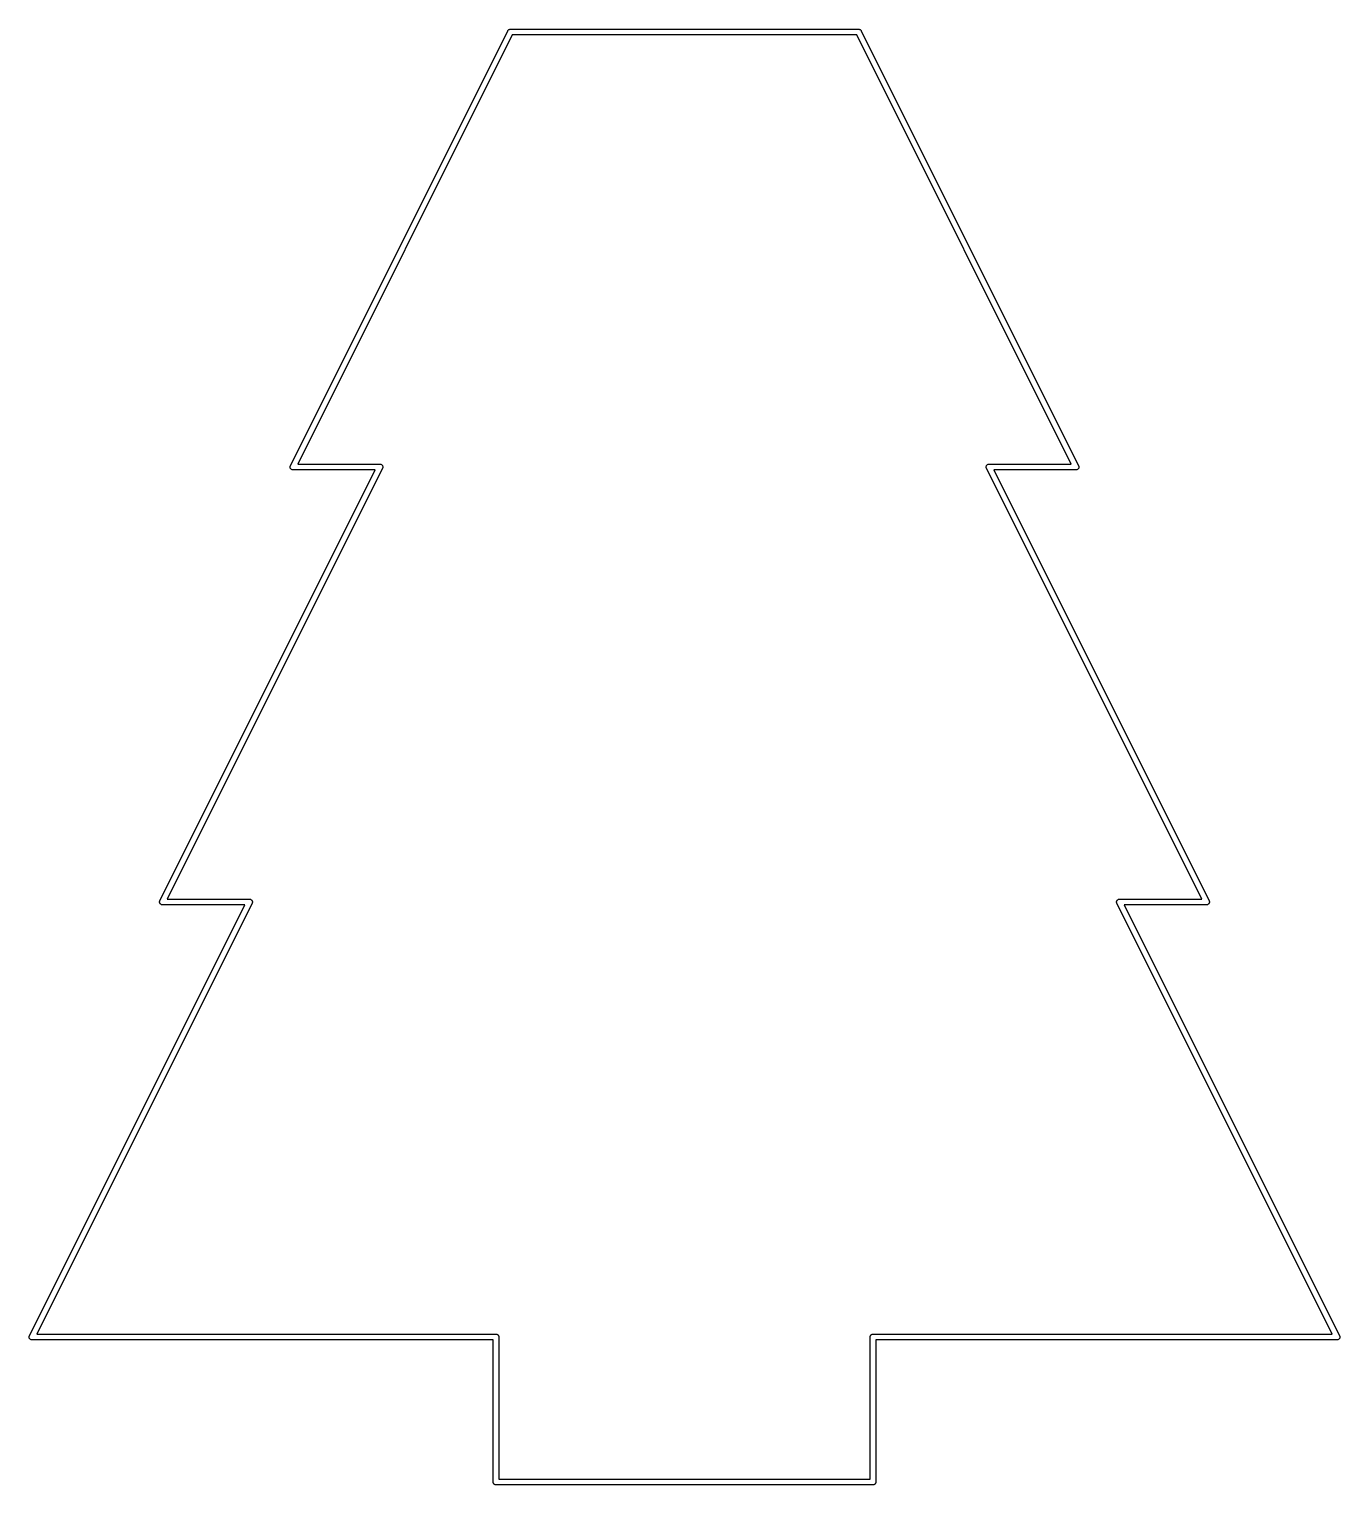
# Model space of a CAD drawing. Extents: x 107.4 to 152.6, y -135.1 to -84.9.
import ezdxf

# ---------------------------------------------------------------- set-up
doc = ezdxf.new("R2010")
doc.units = 0
doc.header["$MEASUREMENT"] = 0
doc.layers.add('BLACK', color=7, linetype='CONTINUOUS')

msp = doc.modelspace()

# ---------------------------------------------------------------- linework, layer by layer
at = {"layer": 'Black'}
for p, q in [((116.411, -99.9553), (123.911, -84.9553)), ((124.062, -85.1), (116.662, -99.9)), ((123.911, -84.9553), (123.912, -84.9528)), ((123.912, -84.9528), (123.913, -84.95)), ((123.913, -84.95), (123.923, -84.939)), ((123.923, -84.939), (123.931, -84.9274)), ((123.931, -84.9274), (123.934, -84.9257)), ((123.934, -84.9257), (123.936, -84.9234)), ((123.936, -84.9234), (123.948, -84.9162)), ((123.948, -84.9162), (123.96, -84.9082)), ((123.96, -84.9082), (123.963, -84.9075)), ((123.963, -84.9075), (123.966, -84.906)), ((123.966, -84.906), (123.98, -84.9035)), ((123.98, -84.9035), (123.994, -84.9002)), ((123.994, -84.9002), (123.997, -84.9005)), ((123.997, -84.9005), (124, -84.9)), ((124, -84.9), (136, -84.9)), ((135.938, -85.1), (124.062, -85.1)), ((143.338, -99.9), (135.938, -85.1)), ((136, -84.9), (136.003, -84.9005)), ((136.003, -84.9005), (136.006, -84.9002)), ((136.006, -84.9002), (136.02, -84.9035)), ((136.02, -84.9035), (136.034, -84.906)), ((136.034, -84.906), (136.037, -84.9075)), ((136.037, -84.9075), (136.04, -84.9082)), ((136.04, -84.9082), (136.052, -84.9162)), ((136.052, -84.9162), (136.064, -84.9234)), ((136.064, -84.9234), (136.066, -84.9257)), ((136.066, -84.9257), (136.069, -84.9274)), ((136.069, -84.9274), (136.077, -84.939)), ((136.077, -84.939), (136.087, -84.95)), ((136.087, -84.95), (136.088, -84.9528)), ((136.088, -84.9528), (136.089, -84.9553)), ((136.089, -84.9553), (143.589, -99.9553)), ((111.911, -114.955), (119.338, -100.1)), ((119.589, -100.045), (112.162, -114.9)), ((116.401, -99.9886), (116.402, -99.9857)), ((116.402, -100.003), (116.401, -99.9886)), ((116.402, -99.9826), (116.406, -99.9691)), ((116.402, -99.9857), (116.402, -99.9826)), ((116.402, -100.017), (116.402, -100.003)), ((116.403, -100.02), (116.402, -100.017)), ((116.403, -100.023), (116.403, -100.02)), ((116.408, -100.036), (116.403, -100.023)), ((116.406, -99.9691), (116.411, -99.9553)), ((116.413, -100.05), (116.408, -100.036)), ((116.415, -100.052), (116.413, -100.05)), ((116.417, -100.055), (116.415, -100.052)), ((116.426, -100.066), (116.417, -100.055)), ((116.436, -100.077), (116.426, -100.066)), ((116.438, -100.078), (116.436, -100.077)), ((116.44, -100.08), (116.438, -100.078)), ((116.453, -100.087), (116.44, -100.08)), ((116.466, -100.094), (116.453, -100.087)), ((116.469, -100.094), (116.466, -100.094)), ((116.471, -100.096), (116.469, -100.094)), ((116.486, -100.097), (116.471, -100.096)), ((116.5, -100.1), (116.486, -100.097)), ((119.338, -100.1), (116.5, -100.1)), ((116.662, -99.9), (119.5, -99.9)), ((119.5, -99.9), (119.514, -99.9025)), ((119.514, -99.9025), (119.529, -99.9042)), ((119.529, -99.9042), (119.531, -99.9055)), ((119.531, -99.9055), (119.534, -99.906)), ((119.534, -99.906), (119.547, -99.9132)), ((119.547, -99.9132), (119.56, -99.9197)), ((119.56, -99.9197), (119.562, -99.9219)), ((119.562, -99.9219), (119.564, -99.9234)), ((119.564, -99.9234), (119.574, -99.9344)), ((119.574, -99.9344), (119.583, -99.9449)), ((119.583, -99.9449), (119.585, -99.9477)), ((119.585, -99.9477), (119.587, -99.95)), ((119.587, -99.95), (119.592, -99.9635)), ((119.594, -100.031), (119.589, -100.045)), ((119.592, -99.9635), (119.597, -99.9768)), ((119.598, -100.017), (119.594, -100.031)), ((119.597, -99.9768), (119.597, -99.9798)), ((119.597, -99.9798), (119.598, -99.9826)), ((119.598, -99.9826), (119.598, -99.9971)), ((119.598, -99.9971), (119.599, -100.011)), ((119.599, -100.011), (119.598, -100.014)), ((119.598, -100.014), (119.598, -100.017)), ((140.401, -100.011), (140.402, -99.9971)), ((140.402, -100.014), (140.401, -100.011)), ((140.402, -99.9826), (140.403, -99.9798)), ((140.402, -99.9971), (140.402, -99.9826)), ((140.402, -100.017), (140.402, -100.014)), ((140.406, -100.031), (140.402, -100.017)), ((140.403, -99.9768), (140.408, -99.9635)), ((140.403, -99.9798), (140.403, -99.9768)), ((140.411, -100.045), (140.406, -100.031)), ((140.408, -99.9635), (140.413, -99.95)), ((147.838, -114.9), (140.411, -100.045)), ((140.413, -99.95), (140.415, -99.9477)), ((140.415, -99.9477), (140.417, -99.9449)), ((140.417, -99.9449), (140.426, -99.9344)), ((140.426, -99.9344), (140.436, -99.9234)), ((140.436, -99.9234), (140.438, -99.9219)), ((140.438, -99.9219), (140.44, -99.9197)), ((140.44, -99.9197), (140.453, -99.9132)), ((140.453, -99.9132), (140.466, -99.906)), ((140.466, -99.906), (140.469, -99.9055)), ((140.469, -99.9055), (140.471, -99.9042)), ((140.471, -99.9042), (140.486, -99.9025)), ((140.486, -99.9025), (140.5, -99.9)), ((140.5, -99.9), (143.338, -99.9)), ((143.5, -100.1), (140.662, -100.1)), ((140.662, -100.1), (148.089, -114.955)), ((143.514, -100.097), (143.5, -100.1)), ((143.529, -100.096), (143.514, -100.097)), ((143.531, -100.094), (143.529, -100.096)), ((143.534, -100.094), (143.531, -100.094)), ((143.547, -100.087), (143.534, -100.094)), ((143.56, -100.08), (143.547, -100.087)), ((143.562, -100.078), (143.56, -100.08)), ((143.564, -100.077), (143.562, -100.078)), ((143.574, -100.066), (143.564, -100.077)), ((143.583, -100.055), (143.574, -100.066)), ((143.585, -100.052), (143.583, -100.055)), ((143.587, -100.05), (143.585, -100.052)), ((143.592, -100.036), (143.587, -100.05)), ((143.589, -99.9553), (143.594, -99.9691)), ((143.597, -100.023), (143.592, -100.036)), ((143.594, -99.9691), (143.598, -99.9826)), ((143.598, -100.017), (143.597, -100.02)), ((143.597, -100.02), (143.597, -100.023)), ((143.598, -99.9826), (143.598, -99.9857)), ((143.598, -99.9857), (143.599, -99.9886)), ((143.599, -99.9886), (143.598, -100.003)), ((143.598, -100.003), (143.598, -100.017)), ((111.906, -114.969), (111.911, -114.955)), ((112.162, -114.9), (115, -114.9)), ((115, -114.9), (115.014, -114.903)), ((115.014, -114.903), (115.029, -114.904)), ((115.029, -114.904), (115.031, -114.906)), ((115.031, -114.906), (115.034, -114.906)), ((115.034, -114.906), (115.047, -114.913)), ((115.047, -114.913), (115.06, -114.92)), ((115.06, -114.92), (115.062, -114.922)), ((115.062, -114.922), (115.064, -114.923)), ((115.064, -114.923), (115.074, -114.934)), ((115.074, -114.934), (115.083, -114.945)), ((115.083, -114.945), (115.085, -114.948)), ((115.085, -114.948), (115.087, -114.95)), ((115.087, -114.95), (115.092, -114.964)), ((144.908, -114.964), (144.913, -114.95)), ((144.913, -114.95), (144.915, -114.948)), ((144.915, -114.948), (144.917, -114.945)), ((144.917, -114.945), (144.926, -114.934)), ((144.926, -114.934), (144.936, -114.923)), ((144.936, -114.923), (144.938, -114.922)), ((144.938, -114.922), (144.94, -114.92)), ((144.94, -114.92), (144.953, -114.913)), ((144.953, -114.913), (144.966, -114.906)), ((144.966, -114.906), (144.969, -114.906)), ((144.969, -114.906), (144.971, -114.904)), ((144.971, -114.904), (144.986, -114.903)), ((144.986, -114.903), (145, -114.9)), ((145, -114.9), (147.838, -114.9)), ((148.089, -114.955), (148.094, -114.969)), ((107.411, -129.955), (114.838, -115.1)), ((115.089, -115.045), (107.662, -129.9)), ((111.901, -114.989), (111.902, -114.986)), ((111.902, -115.003), (111.901, -114.989)), ((111.902, -114.983), (111.906, -114.969)), ((111.902, -114.986), (111.902, -114.983)), ((111.902, -115.017), (111.902, -115.003)), ((111.903, -115.02), (111.902, -115.017)), ((111.903, -115.023), (111.903, -115.02)), ((111.908, -115.036), (111.903, -115.023)), ((111.913, -115.05), (111.908, -115.036)), ((111.915, -115.052), (111.913, -115.05)), ((111.917, -115.055), (111.915, -115.052)), ((111.926, -115.066), (111.917, -115.055)), ((111.936, -115.077), (111.926, -115.066)), ((111.938, -115.078), (111.936, -115.077)), ((111.94, -115.08), (111.938, -115.078)), ((111.953, -115.087), (111.94, -115.08)), ((111.966, -115.094), (111.953, -115.087)), ((111.969, -115.094), (111.966, -115.094)), ((111.971, -115.096), (111.969, -115.094)), ((111.986, -115.097), (111.971, -115.096)), ((112, -115.1), (111.986, -115.097)), ((114.838, -115.1), (112, -115.1)), ((115.094, -115.031), (115.089, -115.045)), ((115.092, -114.964), (115.097, -114.977)), ((115.098, -115.017), (115.094, -115.031)), ((115.097, -114.977), (115.097, -114.98)), ((115.097, -114.98), (115.098, -114.983)), ((115.098, -114.983), (115.098, -114.997)), ((115.098, -114.997), (115.099, -115.011)), ((115.099, -115.011), (115.098, -115.014)), ((115.098, -115.014), (115.098, -115.017)), ((144.901, -115.011), (144.902, -114.997)), ((144.902, -115.014), (144.901, -115.011)), ((144.902, -114.983), (144.903, -114.98)), ((144.902, -114.997), (144.902, -114.983)), ((144.902, -115.017), (144.902, -115.014)), ((144.906, -115.031), (144.902, -115.017)), ((144.903, -114.977), (144.908, -114.964)), ((144.903, -114.98), (144.903, -114.977)), ((144.911, -115.045), (144.906, -115.031)), ((152.338, -129.9), (144.911, -115.045)), ((148, -115.1), (145.162, -115.1)), ((145.162, -115.1), (152.589, -129.955)), ((148.014, -115.097), (148, -115.1)), ((148.029, -115.096), (148.014, -115.097)), ((148.031, -115.094), (148.029, -115.096)), ((148.034, -115.094), (148.031, -115.094)), ((148.047, -115.087), (148.034, -115.094)), ((148.06, -115.08), (148.047, -115.087)), ((148.062, -115.078), (148.06, -115.08)), ((148.064, -115.077), (148.062, -115.078)), ((148.074, -115.066), (148.064, -115.077)), ((148.083, -115.055), (148.074, -115.066)), ((148.085, -115.052), (148.083, -115.055)), ((148.087, -115.05), (148.085, -115.052)), ((148.092, -115.036), (148.087, -115.05)), ((148.097, -115.023), (148.092, -115.036)), ((148.094, -114.969), (148.098, -114.983)), ((148.098, -115.017), (148.097, -115.02)), ((148.097, -115.02), (148.097, -115.023)), ((148.098, -114.983), (148.098, -114.986)), ((148.098, -114.986), (148.099, -114.989)), ((148.099, -114.989), (148.098, -115.003)), ((148.098, -115.003), (148.098, -115.017)), ((107.401, -129.989), (107.402, -129.986)), ((107.402, -130.003), (107.401, -129.989)), ((107.402, -129.983), (107.406, -129.969)), ((107.402, -129.986), (107.402, -129.983)), ((107.402, -130.017), (107.402, -130.003)), ((107.403, -130.02), (107.402, -130.017)), ((107.406, -129.969), (107.411, -129.955)), ((107.662, -129.9), (123.5, -129.9)), ((123.5, -129.9), (123.509, -129.902)), ((123.509, -129.902), (123.517, -129.902)), ((123.517, -129.902), (123.526, -129.905)), ((123.526, -129.905), (123.534, -129.906)), ((123.534, -129.906), (123.542, -129.91)), ((123.542, -129.91), (123.55, -129.913)), ((123.55, -129.913), (123.557, -129.919)), ((123.557, -129.919), (123.564, -129.923)), ((123.564, -129.923), (123.57, -129.93)), ((123.57, -129.93), (123.577, -129.936)), ((123.577, -129.936), (123.581, -129.943)), ((123.581, -129.943), (123.587, -129.95)), ((123.587, -129.95), (123.59, -129.958)), ((123.59, -129.958), (123.594, -129.966)), ((123.594, -129.966), (123.595, -129.974)), ((123.595, -129.974), (123.598, -129.983)), ((123.598, -129.983), (123.598, -129.991)), ((123.598, -129.991), (123.6, -130)), ((123.6, -130), (123.6, -134.9)), ((136.4, -130), (136.402, -129.991)), ((136.4, -134.9), (136.4, -130)), ((136.402, -129.983), (136.405, -129.974)), ((136.402, -129.991), (136.402, -129.983)), ((136.405, -129.974), (136.406, -129.966)), ((136.406, -129.966), (136.41, -129.958)), ((136.41, -129.958), (136.413, -129.95)), ((136.413, -129.95), (136.419, -129.943)), ((136.419, -129.943), (136.423, -129.936)), ((136.423, -129.936), (136.43, -129.93)), ((136.43, -129.93), (136.436, -129.923)), ((136.436, -129.923), (136.443, -129.919)), ((136.443, -129.919), (136.45, -129.913)), ((136.45, -129.913), (136.458, -129.91)), ((136.458, -129.91), (136.466, -129.906)), ((136.466, -129.906), (136.474, -129.905)), ((136.474, -129.905), (136.483, -129.902)), ((136.483, -129.902), (136.491, -129.902)), ((136.491, -129.902), (136.5, -129.9)), ((136.5, -129.9), (152.338, -129.9)), ((152.589, -129.955), (152.594, -129.969)), ((152.594, -129.969), (152.598, -129.983)), ((152.598, -130.017), (152.597, -130.02)), ((152.598, -129.983), (152.598, -129.986)), ((152.598, -129.986), (152.599, -129.989)), ((152.599, -129.989), (152.598, -130.003)), ((152.598, -130.003), (152.598, -130.017)), ((107.403, -130.023), (107.403, -130.02)), ((107.408, -130.036), (107.403, -130.023)), ((107.413, -130.05), (107.408, -130.036)), ((107.415, -130.052), (107.413, -130.05)), ((107.417, -130.055), (107.415, -130.052)), ((107.426, -130.066), (107.417, -130.055)), ((107.436, -130.077), (107.426, -130.066)), ((107.438, -130.078), (107.436, -130.077)), ((107.44, -130.08), (107.438, -130.078)), ((107.453, -130.087), (107.44, -130.08)), ((107.466, -130.094), (107.453, -130.087)), ((107.469, -130.094), (107.466, -130.094)), ((107.471, -130.096), (107.469, -130.094)), ((107.486, -130.097), (107.471, -130.096)), ((107.5, -130.1), (107.486, -130.097)), ((123.4, -130.1), (107.5, -130.1)), ((123.4, -135), (123.4, -130.1)), ((152.5, -130.1), (136.6, -130.1)), ((136.6, -130.1), (136.6, -135)), ((152.514, -130.097), (152.5, -130.1)), ((152.529, -130.096), (152.514, -130.097)), ((152.531, -130.094), (152.529, -130.096)), ((152.534, -130.094), (152.531, -130.094)), ((152.547, -130.087), (152.534, -130.094)), ((152.56, -130.08), (152.547, -130.087)), ((152.562, -130.078), (152.56, -130.08)), ((152.564, -130.077), (152.562, -130.078)), ((152.574, -130.066), (152.564, -130.077)), ((152.583, -130.055), (152.574, -130.066)), ((152.585, -130.052), (152.583, -130.055)), ((152.587, -130.05), (152.585, -130.052)), ((152.592, -130.036), (152.587, -130.05)), ((152.597, -130.023), (152.592, -130.036)), ((152.597, -130.02), (152.597, -130.023)), ((123.402, -135.009), (123.4, -135)), ((123.402, -135.017), (123.402, -135.009)), ((123.405, -135.026), (123.402, -135.017)), ((123.406, -135.034), (123.405, -135.026)), ((123.41, -135.042), (123.406, -135.034)), ((123.6, -134.9), (136.4, -134.9)), ((136.594, -135.034), (136.59, -135.042)), ((136.595, -135.026), (136.594, -135.034)), ((136.598, -135.017), (136.595, -135.026)), ((136.6, -135), (136.598, -135.009)), ((136.598, -135.009), (136.598, -135.017)), ((123.413, -135.05), (123.41, -135.042)), ((123.419, -135.057), (123.413, -135.05)), ((123.423, -135.064), (123.419, -135.057)), ((123.43, -135.07), (123.423, -135.064)), ((123.436, -135.077), (123.43, -135.07)), ((123.443, -135.081), (123.436, -135.077)), ((123.45, -135.087), (123.443, -135.081)), ((123.458, -135.09), (123.45, -135.087)), ((123.466, -135.094), (123.458, -135.09)), ((123.474, -135.095), (123.466, -135.094)), ((123.483, -135.098), (123.474, -135.095)), ((123.491, -135.098), (123.483, -135.098)), ((123.5, -135.1), (123.491, -135.098)), ((136.5, -135.1), (123.5, -135.1)), ((136.509, -135.098), (136.5, -135.1)), ((136.517, -135.098), (136.509, -135.098)), ((136.526, -135.095), (136.517, -135.098)), ((136.534, -135.094), (136.526, -135.095)), ((136.542, -135.09), (136.534, -135.094)), ((136.55, -135.087), (136.542, -135.09)), ((136.557, -135.081), (136.55, -135.087)), ((136.564, -135.077), (136.557, -135.081)), ((136.57, -135.07), (136.564, -135.077)), ((136.577, -135.064), (136.57, -135.07)), ((136.581, -135.057), (136.577, -135.064)), ((136.587, -135.05), (136.581, -135.057)), ((136.59, -135.042), (136.587, -135.05))]:
    msp.add_line(p, q, dxfattribs=at)

doc.saveas('drawing.dxf')
